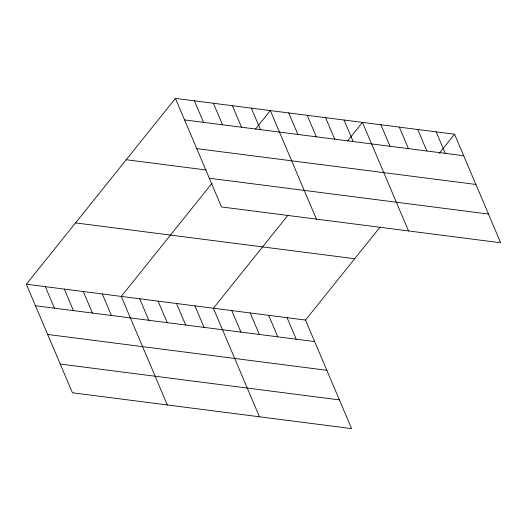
<?xml version="1.0" encoding="UTF-8"?>
<svg xmlns="http://www.w3.org/2000/svg" width="527" height="527" viewBox="0 0 527 527"><rect width="100%" height="100%" fill="white"/><g stroke="black" fill="none" stroke-linecap="round" stroke-linejoin="round"><path stroke-width="0.79" d="M26.35 284.231L305.502 320.054L351.575 428.603L72.43 392.786L26.35 284.231L175.425 98.397L454.57 134.214L500.65 242.769L221.498 206.946L175.425 98.397M212.019 183.277L121.263 296.411L167.336 404.96M255.476 129.102L270.338 110.578L316.411 219.127M287.92 215.312L213.382 308.229L259.455 416.785M347.596 140.92L362.457 122.396L408.53 230.945M305.502 320.054L380.039 227.137M439.202 153.383L454.57 134.214M184.555 119.912L463.707 155.728M196.749 148.634L475.894 184.45M126.23 159.727L206.116 169.977M209.311 178.225L488.457 214.041M75.545 222.908L354.691 258.724M35.48 305.746L314.632 341.562M47.674 334.467L326.819 370.29M60.236 364.058L339.381 399.881M436.152 131.855L445.282 153.364M417.727 129.49L426.857 150.999M399.301 127.126L408.432 148.64M380.876 124.761L390.013 146.275M344.032 120.031L353.162 141.546M325.607 117.666L334.737 139.181M307.182 115.308L316.312 136.816M288.756 112.943L297.893 134.451M251.353 108.14L260.483 129.655M232.374 105.703L241.504 127.218M213.389 103.272L222.519 124.78M287.077 317.689L296.207 339.204M194.404 100.835L203.541 122.35M268.651 315.324L277.782 336.839M250.226 312.959L259.356 334.474M231.801 310.594L240.938 332.109M194.957 305.871L204.087 327.379M176.532 303.506L185.662 325.014M158.107 301.141L167.237 322.656M139.681 298.776L148.818 320.291M102.278 293.974L111.408 315.489M83.299 291.543L92.429 313.051M64.314 289.106L73.444 310.62M45.335 286.668L54.465 308.183"/></g></svg>
